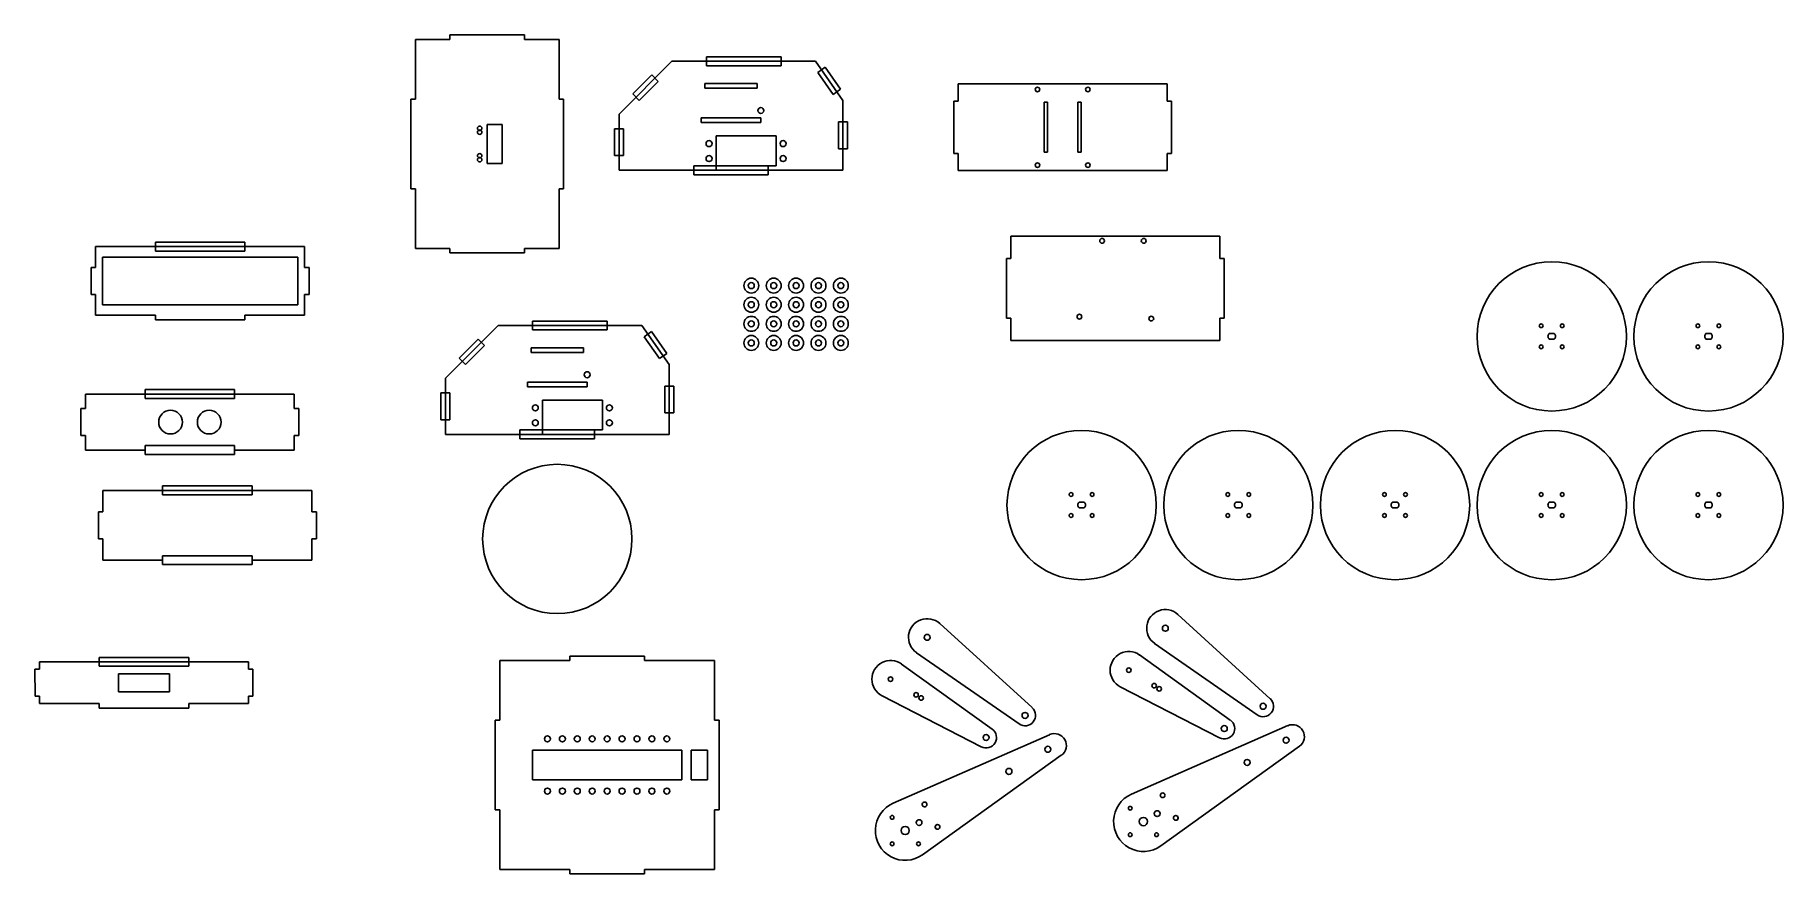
# Model space of a CAD drawing. Extents: x -350 to 821, y -294 to 268.
import ezdxf

# ---------------------------------------------------------------- set-up
doc = ezdxf.new("R2010")
doc.units = 0
doc.header["$MEASUREMENT"] = 0
doc.layers.add('MODELSKETCH_VISIBLE', color=7, linetype='CONTINUOUS')

msp = doc.modelspace()

# ---------------------------------------------------------------- linework, layer by layer
at = {"layer": 'MODELSKETCH_VISIBLE'}
for p, q in [((-95.1, 264.6), (-72, 264.6)), ((-95.1, 264.6), (-95.1, 224.6)), ((-72, 264.6), (-72, 267.6)), ((-22, 267.6), (-72, 267.6)), ((-22, 264.6), (-22, 267.6)), ((-22, 264.6), (1.2, 264.6)), ((1.2, 264.6), (1.2, 224.6)), ((76.7, 250), (41.4, 214.6)), ((173, 250), (76.7, 250)), ((99.9, 247), (99.9, 253)), ((149.9, 253), (99.9, 253)), ((149.9, 247), (99.9, 247)), ((149.9, 247), (149.9, 253)), ((191.4, 223.8), (173, 250)), ((174.6, 242.5), (179.5, 246)), ((179.5, 246), (189.8, 231.2)), ((63.3, 240.8), (50.6, 228.1)), ((54.8, 223.8), (67.5, 236.5)), ((67.5, 236.5), (63.3, 240.8)), ((98.9, 235), (98.9, 232)), ((98.9, 235), (133.9, 235)), ((133.9, 235), (133.9, 232)), ((184.9, 227.8), (174.6, 242.5)), ((268.6, 234.8), (268.6, 223.3)), ((268.6, 234.8), (408.6, 234.8)), ((408.6, 234.8), (408.6, 223.3)), ((-98.1, 164.6), (-98.1, 224.6)), ((-95.1, 224.6), (-98.1, 224.6)), ((4.2, 224.6), (1.2, 224.6)), ((4.2, 164.6), (4.2, 224.6)), ((50.6, 228.1), (54.8, 223.8)), ((98.9, 232), (133.9, 232)), ((189.8, 231.2), (184.9, 227.8)), ((191.4, 177), (191.4, 223.8)), ((265.6, 188.3), (265.6, 223.3)), ((268.6, 223.3), (265.6, 223.3)), ((326.1, 222.6), (328.5, 222.6)), ((326.1, 189), (326.1, 222.6)), ((328.5, 189), (328.5, 222.6)), ((351.1, 222.6), (348.7, 222.6)), ((348.7, 189), (348.7, 222.6)), ((351.1, 189), (351.1, 222.6)), ((411.6, 223.3), (408.6, 223.3)), ((411.6, 188.3), (411.6, 223.3)), ((41.4, 214.6), (41.4, 177)), ((96.4, 212), (96.4, 209)), ((96.4, 212), (136.4, 212)), ((136.4, 212), (136.4, 209)), ((-37, 207.6), (-47, 207.6)), ((-47, 207.6), (-47, 181.6)), ((-37, 181.6), (-37, 207.6)), ((44.4, 204.8), (38.4, 204.8)), ((38.4, 186.8), (38.4, 204.8)), ((44.4, 186.8), (44.4, 204.8)), ((96.4, 209), (136.4, 209)), ((106.4, 200), (146.6, 200)), ((106.4, 200), (106.4, 177)), ((146.6, 200), (146.6, 180)), ((194.4, 209.4), (188.4, 209.4)), ((188.4, 191.4), (188.4, 209.4)), ((194.4, 191.4), (194.4, 209.4)), ((194.4, 191.4), (188.4, 191.4)), ((268.6, 188.3), (265.6, 188.3)), ((268.6, 188.3), (268.6, 176.8)), ((326.1, 189), (328.5, 189)), ((351.1, 189), (348.7, 189)), ((408.6, 188.3), (408.6, 176.8)), ((411.6, 188.3), (408.6, 188.3)), ((-37, 181.6), (-47, 181.6)), ((44.4, 186.8), (38.4, 186.8)), ((41.4, 177), (191.4, 177)), ((141.4, 180), (91.4, 180)), ((91.4, 174), (91.4, 180)), ((106.4, 177), (146.6, 177)), ((141.4, 174), (141.4, 180)), ((141.4, 180), (146.6, 180)), ((148.9, 177), (152.9, 177)), ((268.6, 176.8), (408.6, 176.8)), ((-95.1, 164.6), (-98.1, 164.6)), ((-95.1, 164.6), (-95.1, 124.6)), ((1.2, 164.6), (1.2, 124.6)), ((4.2, 164.6), (1.2, 164.6)), ((141.4, 174), (91.4, 174)), ((303.9, 132.9), (443.9, 132.9)), ((303.9, 132.9), (303.9, 117.9)), ((443.9, 132.9), (443.9, 117.9)), ((-169.3, 125.8), (-309.3, 125.8)), ((-309.3, 111.8), (-309.3, 125.8)), ((-173.8, 118.7), (-304.8, 118.7)), ((-304.8, 86.9), (-304.8, 118.7)), ((-269.3, 122.8), (-269.3, 128.8)), ((-209.3, 128.8), (-269.3, 128.8)), ((-209.3, 122.8), (-269.3, 122.8)), ((-209.3, 122.8), (-209.3, 128.8)), ((-173.8, 86.9), (-173.8, 118.7)), ((-169.3, 111.8), (-169.3, 125.8)), ((-95.1, 124.6), (-72, 124.6)), ((-72, 121.6), (-72, 124.6)), ((-22, 121.6), (-72, 121.6)), ((-22, 124.6), (1.2, 124.6)), ((-22, 121.6), (-22, 124.6)), ((300.9, 77.9), (300.9, 117.9)), ((303.9, 117.9), (300.9, 117.9)), ((446.9, 117.9), (443.9, 117.9)), ((446.9, 77.9), (446.9, 117.9)), ((-309.3, 111.8), (-312.3, 111.8)), ((-312.3, 93.8), (-312.3, 111.8)), ((-166.3, 111.8), (-169.3, 111.8)), ((-166.3, 93.8), (-166.3, 111.8)), ((-309.3, 93.8), (-312.3, 93.8)), ((-309.3, 79.8), (-309.3, 93.8)), ((-169.3, 79.8), (-169.3, 93.8)), ((-166.3, 93.8), (-169.3, 93.8)), ((-173.8, 86.9), (-304.8, 86.9)), ((-269.3, 79.8), (-309.3, 79.8)), ((-269.3, 76.8), (-269.3, 79.8)), ((-209.3, 76.8), (-269.3, 76.8)), ((-169.3, 79.8), (-209.3, 79.8)), ((-209.3, 76.8), (-209.3, 79.8)), ((-39.6, 73), (-75, 37.6)), ((56.6, 73), (-39.6, 73)), ((-16.5, 70), (-16.5, 76)), ((33.5, 76), (-16.5, 76)), ((33.5, 70), (33.5, 76)), ((75, 46.8), (56.6, 73)), ((303.9, 77.9), (300.9, 77.9)), ((303.9, 77.9), (303.9, 62.9)), ((443.9, 77.9), (443.9, 62.9)), ((446.9, 77.9), (443.9, 77.9)), ((-53.1, 63.8), (-65.8, 51.1)), ((-61.6, 46.8), (-48.8, 59.6)), ((-48.8, 59.6), (-53.1, 63.8)), ((33.5, 70), (-16.5, 70)), ((58.2, 65.5), (63.1, 69)), ((68.5, 50.8), (58.2, 65.5)), ((63.1, 69), (73.4, 54.2)), ((303.9, 62.9), (443.9, 62.9)), ((668, 67.6), (664.6, 67.6)), ((668, 63.8), (664.6, 63.8)), ((773, 67.6), (769.6, 67.6)), ((773, 63.8), (769.6, 63.8)), ((-65.8, 51.1), (-61.6, 46.8)), ((-17.5, 58), (17.5, 58)), ((-17.5, 58), (-17.5, 55)), ((-17.5, 55), (17.5, 55)), ((17.5, 58), (17.5, 55)), ((73.4, 54.2), (68.5, 50.8)), ((-75, 37.6), (-75, 0)), ((75, 0), (75, 46.8)), ((-316.2, 27.1), (-176.2, 27.1)), ((-316.2, 27.1), (-316.2, 17.3)), ((-276.2, 24.1), (-276.2, 30.1)), ((-216.2, 30.1), (-276.2, 30.1)), ((-216.2, 24.1), (-276.2, 24.1)), ((-216.2, 24.1), (-216.2, 30.1)), ((-176.2, 27.1), (-176.2, 17.3)), ((-78, 9.8), (-78, 27.8)), ((-72, 27.8), (-78, 27.8)), ((-72, 9.8), (-72, 27.8)), ((-20, 35), (20, 35)), ((-20, 35), (-20, 32)), ((-20, 32), (20, 32)), ((20, 35), (20, 32)), ((72, 14.4), (72, 32.4)), ((78, 32.4), (72, 32.4)), ((78, 14.4), (78, 32.4)), ((-319.2, -0.7), (-319.2, 17.3)), ((-316.2, 17.3), (-319.2, 17.3)), ((-173.2, 17.3), (-176.2, 17.3)), ((-173.2, -0.7), (-173.2, 17.3)), ((-10, 23), (30.2, 23)), ((-10, 23), (-10, 0)), ((30.2, 23), (30.2, 3)), ((78, 14.4), (72, 14.4)), ((-72, 9.8), (-78, 9.8)), ((-75, 0), (75, 0)), ((25, 3), (-25, 3)), ((-25, -3), (-25, 3)), ((-10, 0), (30.2, 0)), ((25, -3), (25, 3)), ((25, 3), (30.2, 3)), ((32.5, 0), (36.5, 0)), ((-316.2, -0.7), (-319.2, -0.7)), ((-316.2, -0.7), (-316.2, -10.5)), ((-316.2, -10.5), (-276.2, -10.5)), ((-216.2, -7.5), (-276.2, -7.5)), ((-276.2, -13.5), (-276.2, -7.5)), ((-216.2, -13.5), (-216.2, -7.5)), ((-216.2, -10.5), (-176.2, -10.5)), ((-176.2, -0.7), (-176.2, -10.5)), ((-173.2, -0.7), (-176.2, -0.7)), ((25, -3), (-25, -3)), ((-216.2, -13.5), (-276.2, -13.5)), ((-264.4, -40.5), (-264.4, -34.5)), ((-204.4, -34.5), (-264.4, -34.5)), ((-204.4, -40.5), (-204.4, -34.5)), ((-304.4, -37.5), (-164.4, -37.5)), ((-304.4, -37.5), (-304.4, -51.9)), ((-204.4, -40.5), (-264.4, -40.5)), ((-164.4, -37.5), (-164.4, -51.9)), ((353, -45.4), (349.6, -45.4)), ((458, -45.4), (454.6, -45.4)), ((563, -45.4), (559.6, -45.4)), ((668, -45.4), (664.6, -45.4)), ((773, -45.4), (769.6, -45.4)), ((-304.4, -51.9), (-307.4, -51.9)), ((-307.4, -69.9), (-307.4, -51.9)), ((-161.4, -51.9), (-164.4, -51.9)), ((-161.4, -69.9), (-161.4, -51.9)), ((353, -49.2), (349.6, -49.2)), ((458, -49.2), (454.6, -49.2)), ((563, -49.2), (559.6, -49.2)), ((668, -49.2), (664.6, -49.2)), ((773, -49.2), (769.6, -49.2)), ((-304.4, -69.9), (-307.4, -69.9)), ((-304.4, -69.9), (-304.4, -84.2)), ((-164.4, -69.9), (-164.4, -84.2)), ((-161.4, -69.9), (-164.4, -69.9)), ((-264.4, -81.2), (-204.4, -81.2)), ((-264.4, -87.2), (-264.4, -81.2)), ((-204.4, -87.2), (-204.4, -81.2)), ((-304.4, -84.2), (-264.4, -84.2)), ((-264.4, -87.2), (-264.4, -84.2)), ((-204.4, -87.2), (-264.4, -87.2)), ((-264.4, -87.2), (-204.4, -87.2)), ((-204.4, -87.2), (-204.4, -84.2)), ((-204.4, -84.2), (-164.4, -84.2)), ((256.2, -126.7), (318.1, -183)), ((415.8, -120.6), (477.6, -177)), ((468.9, -187.9), (400.2, -140.1)), ((-306.9, -155.3), (-306.9, -149.3)), ((-246.9, -149.3), (-306.9, -149.3)), ((-246.9, -155.3), (-246.9, -149.3)), ((8.4, -151.4), (-38.6, -151.4)), ((-38.6, -191.4), (-38.6, -151.4)), ((8.4, -151.4), (8.4, -148.4)), ((58.4, -148.4), (8.4, -148.4)), ((58.4, -151.4), (58.4, -148.4)), ((105.4, -151.4), (58.4, -151.4)), ((105.4, -191.4), (105.4, -151.4)), ((309.4, -193.9), (240.7, -146.2)), ((390.1, -147.7), (450.9, -191.3)), ((-349.9, -175.3), (-350, -157.3)), ((-346.9, -157.3), (-350, -157.3)), ((-206.9, -152.3), (-346.9, -152.3)), ((-346.9, -157.3), (-346.9, -152.3)), ((-246.9, -155.3), (-306.9, -155.3)), ((-259.9, -160.3), (-293.9, -160.3)), ((-293.9, -172.3), (-293.9, -160.3)), ((-259.9, -172.3), (-259.9, -160.3)), ((-206.9, -157.3), (-206.9, -152.3)), ((-203.9, -157.3), (-206.9, -157.3)), ((-203.9, -175.3), (-203.9, -157.3)), ((230.6, -153.8), (291.4, -197.3)), ((-346.9, -175.3), (-349.9, -175.3)), ((-346.9, -180.3), (-346.9, -175.3)), ((-259.9, -172.3), (-293.9, -172.3)), ((-206.9, -180.3), (-206.9, -175.3)), ((-203.9, -175.3), (-206.9, -175.3)), ((284.1, -209.3), (217.6, -175.1)), ((443.7, -203.2), (377.1, -169)), ((-306.9, -180.3), (-346.9, -180.3)), ((-306.9, -183.3), (-306.9, -180.3)), ((-246.9, -183.3), (-306.9, -183.3)), ((-206.9, -180.3), (-246.9, -180.3)), ((-246.9, -183.3), (-246.9, -180.3)), ((-41.6, -251.4), (-41.6, -191.4)), ((-38.6, -191.4), (-41.6, -191.4)), ((108.4, -191.4), (105.4, -191.4)), ((108.4, -251.4), (108.4, -191.4)), ((384.7, -241), (489.4, -195)), ((225.1, -247), (329.8, -201.1)), ((497.3, -208.9), (404.4, -275.5)), ((83.4, -211.4), (-16.6, -211.4)), ((-16.6, -231.4), (-16.6, -211.4)), ((83.4, -231.4), (83.4, -211.4)), ((89.6, -231.4), (89.6, -211.4)), ((100.6, -211.4), (89.6, -211.4)), ((100.6, -231.4), (100.6, -211.4)), ((337.7, -214.9), (244.8, -281.6)), ((83.4, -231.4), (-16.6, -231.4)), ((100.6, -231.4), (89.6, -231.4)), ((-38.6, -251.4), (-41.6, -251.4)), ((-38.6, -291.4), (-38.6, -251.4)), ((105.4, -291.4), (105.4, -251.4)), ((108.4, -251.4), (105.4, -251.4)), ((8.4, -291.4), (-38.6, -291.4)), ((8.4, -294.4), (8.4, -291.4)), ((105.4, -291.4), (58.4, -291.4)), ((58.4, -294.4), (58.4, -291.4)), ((58.4, -294.4), (8.4, -294.4))]:
    msp.add_line(p, q, dxfattribs=at)
for centre, radius in [((321.7, 231.1), 1.5), ((355.5, 231.1), 1.5), ((136.4, 217), 2), ((-52, 205.1), 1.5), ((-52, 202.5), 1.5), ((-52, 186.7), 1.5), ((101.7, 194.8), 2), ((151.3, 194.8), 2), ((-52, 184.1), 1.5), ((101.7, 184.8), 2), ((151.3, 184.8), 2), ((321.7, 180.4), 1.5), ((355.5, 180.4), 1.5), ((365, 129.7), 1.59), ((392.9, 129.7), 1.59), ((666.3, 65.7), 50), ((771.3, 65.7), 50), ((130, 99.7), 5), ((130, 99.7), 2), ((145, 99.7), 5), ((145, 99.7), 2), ((160, 99.7), 5), ((160, 99.7), 2), ((175, 99.7), 5), ((175, 99.7), 2), ((190, 99.7), 5), ((190, 99.7), 2), ((130, 86.9), 5), ((130, 86.9), 2), ((145, 86.9), 5), ((145, 86.9), 2), ((160, 86.9), 5), ((160, 86.9), 2), ((175, 86.9), 5), ((175, 86.9), 2), ((190, 86.9), 5), ((190, 86.9), 2), ((130, 74.1), 5), ((130, 74.1), 2), ((145, 74.1), 5), ((145, 74.1), 2), ((160, 74.1), 5), ((160, 74.1), 2), ((175, 74.1), 5), ((175, 74.1), 2), ((190, 74.1), 5), ((190, 74.1), 2), ((349.8, 78.9), 1.59), ((398, 77.6), 1.59), ((659.2, 72.8), 1.25), ((673.3, 72.8), 1.25), ((764.2, 72.8), 1.25), ((778.3, 72.8), 1.25), ((130, 61.3), 5), ((130, 61.3), 2), ((145, 61.3), 5), ((145, 61.3), 2), ((160, 61.3), 5), ((160, 61.3), 2), ((175, 61.3), 5), ((175, 61.3), 2), ((190, 61.3), 5), ((190, 61.3), 2), ((659.2, 58.7), 1.25), ((673.3, 58.7), 1.25), ((764.2, 58.7), 1.25), ((778.3, 58.7), 1.25), ((20, 40), 2), ((-259.1, 8.3), 7.95), ((-233.2, 8.3), 7.95), ((-14.7, 17.8), 2), ((34.9, 17.8), 2), ((-14.7, 7.8), 2), ((34.9, 7.8), 2), ((351.3, -47.3), 50), ((456.3, -47.3), 50), ((561.3, -47.3), 50), ((666.3, -47.3), 50), ((771.3, -47.3), 50), ((0, -70), 50), ((344.2, -40.2), 1.25), ((358.3, -40.2), 1.25), ((449.2, -40.2), 1.25), ((463.3, -40.2), 1.25), ((554.2, -40.2), 1.25), ((568.3, -40.2), 1.25), ((659.2, -40.2), 1.25), ((673.3, -40.2), 1.25), ((764.2, -40.2), 1.25), ((778.3, -40.2), 1.25), ((344.2, -54.3), 1.25), ((358.3, -54.3), 1.25), ((449.2, -54.3), 1.25), ((463.3, -54.3), 1.25), ((554.2, -54.3), 1.25), ((568.3, -54.3), 1.25), ((659.2, -54.3), 1.25), ((673.3, -54.3), 1.25), ((764.2, -54.3), 1.25), ((778.3, -54.3), 1.25), ((407.4, -129.8), 2), ((247.8, -135.9), 2), ((223.3, -163.9), 1.5), ((382.9, -157.9), 1.5), ((240.4, -174.4), 1.5), ((243.8, -176.5), 1.5), ((399.9, -168.3), 1.5), ((403.3, -170.4), 1.5), ((313.4, -188.2), 2), ((472.9, -182.1), 2), ((446.9, -197), 2), ((-6.6, -203.9), 2), ((3.4, -203.9), 2), ((13.4, -203.9), 2), ((23.4, -203.9), 2), ((33.4, -203.9), 2), ((43.4, -203.9), 2), ((53.4, -203.9), 2), ((63.4, -203.9), 2), ((73.4, -203.9), 2), ((287.3, -203), 2), ((328.7, -210.9), 2), ((488.3, -204.8), 2), ((462.2, -219.7), 2), ((302.6, -225.7), 2), ((-6.6, -238.9), 2), ((3.4, -238.9), 2), ((13.4, -238.9), 2), ((23.4, -238.9), 2), ((33.4, -238.9), 2), ((43.4, -238.9), 2), ((53.4, -238.9), 2), ((63.4, -238.9), 2), ((73.4, -238.9), 2), ((224.3, -256.5), 1.25), ((383.9, -250.4), 1.25), ((392.7, -259.3), 2.75), ((392.7, -259.3), 2.75), ((392.7, -259.3), 2.75), ((392.7, -259.3), 2.75), ((401.9, -254), 1.95), ((401.9, -254), 1.95), ((401.9, -254), 1.95), ((414.4, -256.9), 1.57), ((233.1, -265.3), 2.75), ((233.1, -265.3), 2.75), ((233.1, -265.3), 2.75), ((233.1, -265.3), 2.75), ((242.4, -260), 1.95), ((242.4, -260), 1.95), ((242.4, -260), 1.95), ((254.8, -262.9), 1.57), ((383.9, -268.1), 1.25), ((401.5, -268.1), 1.25), ((224.3, -274.2), 1.25), ((242, -274.2), 1.25)]:
    msp.add_circle(centre, radius, dxfattribs=at)
for centre, radius, start, end in [((666.3, 65.7), 2.55, 131.8325, 228.1675), ((666.3, 65.7), 2.55, 311.8325, 48.1675), ((771.3, 65.7), 2.55, 131.8325, 228.1675), ((771.3, 65.7), 2.55, 311.8325, 48.1675), ((351.3, -47.3), 2.55, 131.8325, 228.1675), ((351.3, -47.3), 2.55, 311.8325, 48.1675), ((456.3, -47.3), 2.55, 131.8325, 228.1675), ((456.3, -47.3), 2.55, 311.8325, 48.1675), ((561.3, -47.3), 2.55, 131.8325, 228.1675), ((561.3, -47.3), 2.55, 311.8325, 48.1675), ((666.3, -47.3), 2.55, 131.8325, 228.1675), ((666.3, -47.3), 2.55, 311.8325, 48.1675), ((771.3, -47.3), 2.55, 131.8325, 228.1675), ((771.3, -47.3), 2.55, 311.8325, 48.1675), ((247.8, -135.9), 12.5, 47.6563, 235.1776), ((407.4, -129.8), 12.5, 47.6563, 235.1776), ((223.3, -163.9), 12.5, 54.3742, 242.7851), ((382.9, -157.9), 12.5, 54.3742, 242.7851), ((313.4, -188.2), 7, 235.1776, 47.6563), ((472.9, -182.1), 7, 235.1776, 47.6563), ((287.3, -203), 7, 242.7851, 54.3742), ((446.9, -197), 7, 242.7851, 54.3742), ((492.6, -202.4), 8, 305.6578, 113.6786), ((333.1, -208.4), 8, 305.6578, 113.6786), ((392.7, -259.3), 20, 113.6786, 305.6578), ((405.6, -241.7), 1.57, 9.5277, 322.3047), ((405.6, -241.7), 1.57, 9.5277, 322.3047), ((405.6, -241.7), 1.57, 322.3047, 333.1274), ((405.6, -241.7), 1.57, 333.1274, 358.7051), ((405.6, -241.7), 1.57, 358.7051, 9.5277), ((233.1, -265.3), 20, 113.6786, 305.6578), ((246.1, -247.8), 1.57, 9.5277, 322.3047), ((246.1, -247.8), 1.57, 9.5277, 322.3047), ((246.1, -247.8), 1.57, 322.3047, 333.1274), ((246.1, -247.8), 1.57, 333.1274, 358.7051), ((246.1, -247.8), 1.57, 358.7051, 9.5277), ((414.4, -256.9), 1.57, 97.6953, 50.4723), ((254.8, -262.9), 1.57, 97.6953, 50.4723)]:
    msp.add_arc(centre, radius, start, end, dxfattribs=at)

doc.saveas('drawing.dxf')
